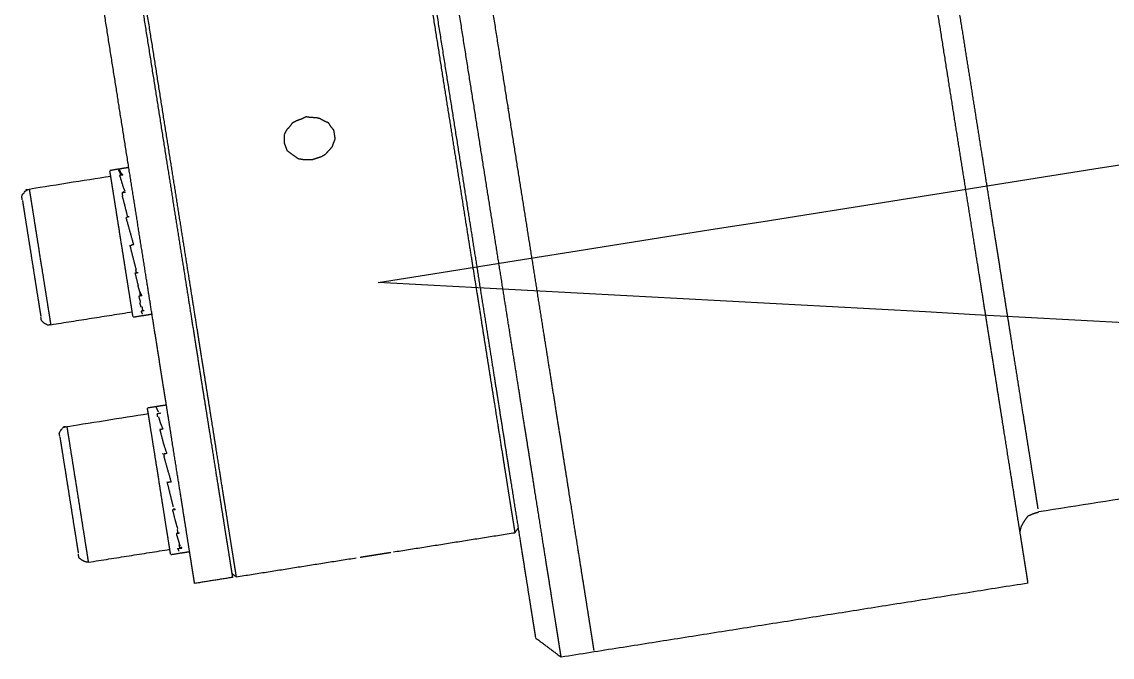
# Model space of a CAD drawing. Header units: inches. Extents: x 5516 to 5996, y -2506 to -2249.
# Drawn here: x 5667.57 to 5673.21, y -2477.62 to -2474.34 of the extents above; entities that cross this region are included whole.
import ezdxf

# ---------------------------------------------------------------- set-up
doc = ezdxf.new("R2010")
doc.units = ezdxf.units.IN
doc.header["$LTSCALE"] = 12
doc.header["$MEASUREMENT"] = 0
doc.layers.add('Make2D$Visible$Curves', color=18, linetype='Continuous', true_color=0x000000)
doc.layers.add('Make2D$Visible$DARK GREEN', color=98, linetype='Continuous', true_color=0x006300)

msp = doc.modelspace()

# ---------------------------------------------------------------- linework, layer by layer
at = {"layer": 'Make2D$Visible$Curves'}
for points in [[(5669.41138, -2475.68639), (5674.71821, -2474.84587), (5680.02505, -2474.00535), (5685.33188, -2473.16483)], [(5685.87226, -2476.57665), (5680.3853, -2476.2799), (5674.89834, -2475.98314), (5669.41138, -2475.68639)]]:
    msp.add_open_spline(points, degree=3, dxfattribs=at)
at = {"layer": 'Make2D$Visible$DARK GREEN'}
for points in [[(5672.82275, -2476.85614), (5672.81887, -2476.83168), (5672.815, -2476.80721), (5672.80854, -2476.76645), (5672.80208, -2476.72568), (5672.79305, -2476.6686), (5672.78401, -2476.61153), (5672.77303, -2476.54222), (5672.76141, -2476.46884), (5672.74849, -2476.3873), (5672.73364, -2476.29354), (5672.71814, -2476.19569), (5672.702, -2476.09377), (5672.68392, -2475.97962), (5672.66455, -2475.85731), (5672.64518, -2475.73501), (5672.62452, -2475.60455), (5672.60256, -2475.46594), (5672.57996, -2475.32325), (5672.55607, -2475.17241), (5672.53218, -2475.02157), (5672.50635, -2474.85849), (5672.48052, -2474.69542), (5672.45405, -2474.52827), (5672.42628, -2474.35297), (5672.39787, -2474.17359), (5672.36946, -2473.99421), (5672.33976, -2473.80667), (5672.3107, -2473.62322), (5672.27971, -2473.42753), (5672.24936, -2473.23592), (5672.21837, -2473.04023), (5672.18673, -2472.84047), (5672.15573, -2472.64478), (5672.12409, -2472.44501), (5672.09116, -2472.2371), (5672.05952, -2472.03733), (5672.02724, -2471.83349), (5671.99495, -2471.62965), (5671.96331, -2471.42988), (5671.93103, -2471.22604), (5671.89939, -2471.02628), (5671.8684, -2470.83059), (5671.83611, -2470.62675), (5671.80512, -2470.43106), (5671.77412, -2470.23538), (5671.74442, -2470.04784), (5671.71472, -2469.86031), (5671.68501, -2469.67277), (5671.6566, -2469.49339), (5671.62884, -2469.31809), (5671.60107, -2469.14279), (5671.5746, -2468.97564), (5671.54813, -2468.80849), (5671.5223, -2468.64541), (5671.49841, -2468.49457), (5671.47451, -2468.34373), (5671.45192, -2468.20104), (5671.42996, -2468.06243), (5671.4093, -2467.93197), (5671.38928, -2467.80559), (5671.37056, -2467.68736), (5671.35248, -2467.57321), (5671.33633, -2467.47129), (5671.32084, -2467.37345), (5671.30599, -2467.27968), (5671.29307, -2467.19814), (5671.28145, -2467.12476), (5671.27047, -2467.05545), (5671.26143, -2466.99838), (5671.25304, -2466.94538), (5671.24594, -2466.90053), (5671.23948, -2466.85977), (5671.23496, -2466.83123), (5671.23173, -2466.81084)], [(5672.77014, -2477.23641), (5672.76756, -2477.2201), (5672.76433, -2477.19972), (5672.76046, -2477.17526), (5672.75464, -2477.13856), (5672.74754, -2477.09372), (5672.73979, -2477.0448), (5672.73075, -2476.98772), (5672.71978, -2476.91842), (5672.70815, -2476.84503), (5672.69588, -2476.76757), (5672.68168, -2476.67788), (5672.66618, -2476.58004), (5672.65004, -2476.47812), (5672.63261, -2476.36804), (5672.61453, -2476.25389), (5672.59515, -2476.13159), (5672.57449, -2476.00113), (5672.55318, -2475.8666), (5672.53058, -2475.72391), (5672.50734, -2475.57714), (5672.48345, -2475.4263), (5672.45827, -2475.2673), (5672.43308, -2475.10831), (5672.40596, -2474.93708), (5672.37884, -2474.76585), (5672.35108, -2474.59055), (5672.32202, -2474.40709), (5672.29361, -2474.22771), (5672.26391, -2474.04018), (5672.23356, -2473.84857), (5672.20257, -2473.65288), (5672.17157, -2473.45719), (5672.13993, -2473.25743), (5672.10829, -2473.05766), (5672.07665, -2472.8579), (5672.04372, -2472.64998), (5672.01144, -2472.44614), (5671.97915, -2472.2423)], [(5669.55382, -2473.42046), (5669.58352, -2473.608), (5669.61323, -2473.79553), (5669.64228, -2473.97899), (5669.67134, -2474.16244), (5669.69911, -2474.33775), (5669.72622, -2474.50897), (5669.75334, -2474.6802), (5669.77982, -2474.84735), (5669.805, -2475.00635), (5669.83018, -2475.16534), (5669.85343, -2475.31211), (5669.87667, -2475.45887), (5669.89863, -2475.59749), (5669.92058, -2475.7361), (5669.9406, -2475.86248), (5669.95997, -2475.98478), (5669.9787, -2476.10301), (5669.99548, -2476.20901), (5670.01292, -2476.31908), (5670.02777, -2476.41285), (5670.04133, -2476.49846), (5670.05489, -2476.58408), (5670.06651, -2476.65746), (5670.07684, -2476.72269), (5670.08653, -2476.78384), (5670.09492, -2476.83684), (5670.10203, -2476.88168), (5670.10719, -2476.9143), (5670.11171, -2476.94284), (5670.11494, -2476.96322), (5670.11752, -2476.97953)], [(5669.57421, -2473.41723), (5669.60649, -2473.62107), (5669.63813, -2473.82084), (5669.66977, -2474.0206), (5669.70076, -2474.21629), (5669.73111, -2474.4079), (5669.76146, -2474.59951), (5669.79052, -2474.78297), (5669.81957, -2474.96643), (5669.84734, -2475.14173), (5669.87446, -2475.31296), (5669.90093, -2475.48011), (5669.92612, -2475.6391), (5669.95194, -2475.80217), (5669.97583, -2475.95302), (5669.99843, -2476.09571), (5670.02103, -2476.23839), (5670.0417, -2476.36885), (5670.06171, -2476.49523), (5670.08108, -2476.61754), (5670.09916, -2476.73169), (5670.11595, -2476.83769), (5670.13145, -2476.93553), (5670.1463, -2477.0293), (5670.15921, -2477.11084), (5670.17213, -2477.19237), (5670.18246, -2477.2576), (5670.19215, -2477.31875), (5670.20054, -2477.37175), (5670.20829, -2477.42067), (5670.21345, -2477.45329), (5670.21862, -2477.4859), (5670.2212, -2477.50221), (5670.22379, -2477.51852)], [(5670.35666, -2477.61867), (5670.35408, -2477.60236), (5670.35085, -2477.58197), (5670.34633, -2477.55344), (5670.34116, -2477.52082), (5670.33406, -2477.47598), (5670.32567, -2477.42298), (5670.31598, -2477.36183), (5670.3063, -2477.30067), (5670.29403, -2477.22321), (5670.28111, -2477.14168), (5670.26691, -2477.05199), (5670.25141, -2476.95414), (5670.23462, -2476.84815), (5670.21784, -2476.74215), (5670.19911, -2476.62392), (5670.17909, -2476.49754), (5670.15908, -2476.37116), (5670.13712, -2476.23255), (5670.11452, -2476.08986), (5670.09063, -2475.93901), (5670.06674, -2475.78817), (5670.0422, -2475.63325), (5670.01573, -2475.4661), (5669.98861, -2475.29488), (5669.96149, -2475.12365), (5669.93372, -2474.94835), (5669.90467, -2474.76489), (5669.87561, -2474.58143), (5669.84526, -2474.38982), (5669.81491, -2474.19821), (5669.78392, -2474.00252), (5669.75228, -2473.80276), (5669.72064, -2473.60299), (5669.68836, -2473.39915)], [(5670.52724, -2477.58747), (5670.52401, -2477.56709), (5670.52014, -2477.54262), (5670.51433, -2477.50593), (5670.50852, -2477.46924), (5670.50077, -2477.42032), (5670.49108, -2477.35917), (5670.4814, -2477.29801), (5670.46977, -2477.22463), (5670.45751, -2477.14717), (5670.4433, -2477.05748), (5670.4278, -2476.95964), (5670.41166, -2476.85772), (5670.39358, -2476.74357), (5670.37486, -2476.62534), (5670.35548, -2476.50303), (5670.33482, -2476.37258), (5670.31287, -2476.23396), (5670.29091, -2476.09535), (5670.26767, -2475.94859), (5670.24249, -2475.78959), (5670.2173, -2475.63059), (5670.19083, -2475.46344), (5670.16436, -2475.29629), (5670.13659, -2475.12099), (5670.10753, -2474.93753), (5670.07848, -2474.75408), (5670.04877, -2474.56654), (5670.01843, -2474.37493), (5669.98743, -2474.17924), (5669.95579, -2473.97948), (5669.92415, -2473.77972), (5669.89251, -2473.57995), (5669.85958, -2473.37203)], [(5668.6784, -2477.20746), (5668.67582, -2477.19116), (5668.67259, -2477.17077), (5668.66807, -2477.14223), (5668.66291, -2477.10962), (5668.6558, -2477.06477), (5668.64741, -2477.01177), (5668.63772, -2476.95062), (5668.62739, -2476.88539), (5668.61577, -2476.81201), (5668.60221, -2476.7264), (5668.58865, -2476.64078), (5668.5738, -2476.54702), (5668.55637, -2476.43694), (5668.53958, -2476.33095), (5668.52085, -2476.21272), (5668.50148, -2476.09041), (5668.48146, -2475.96403), (5668.45951, -2475.82542), (5668.43756, -2475.68681), (5668.41431, -2475.54004), (5668.39106, -2475.39328), (5668.36588, -2475.23428), (5668.3407, -2475.07528), (5668.31423, -2474.90813), (5668.28711, -2474.73691), (5668.25999, -2474.56568), (5668.23222, -2474.39038), (5668.20316, -2474.20692), (5668.17411, -2474.02346), (5668.14441, -2473.83593), (5668.1147, -2473.6484)], [(5668.13694, -2473.92069), (5668.16599, -2474.10415), (5668.1944, -2474.28353), (5668.22217, -2474.45884), (5668.25058, -2474.63822), (5668.27641, -2474.80129), (5668.30288, -2474.96844), (5668.32871, -2475.13151), (5668.35325, -2475.28643), (5668.37714, -2475.43727), (5668.40167, -2475.59219), (5668.42363, -2475.7308), (5668.44558, -2475.86942), (5668.46625, -2475.99987), (5668.48562, -2476.12218), (5668.50499, -2476.24448), (5668.52307, -2476.35863), (5668.53986, -2476.46463), (5668.55535, -2476.56248), (5668.5702, -2476.65624), (5668.58441, -2476.74593), (5668.59668, -2476.82339), (5668.6083, -2476.89678), (5668.61928, -2476.96608), (5668.62767, -2477.01908), (5668.63607, -2477.07208), (5668.64252, -2477.11285), (5668.64833, -2477.14954), (5668.65221, -2477.174), (5668.65544, -2477.19438), (5668.65802, -2477.21069)], [(5668.46233, -2477.24168), (5668.45975, -2477.22538), (5668.45652, -2477.20499), (5668.45265, -2477.18053), (5668.44684, -2477.14384), (5668.44038, -2477.10307), (5668.43198, -2477.05007), (5668.42359, -2476.99708), (5668.41261, -2476.92777), (5668.40099, -2476.85439), (5668.38872, -2476.77693), (5668.37452, -2476.68724), (5668.35966, -2476.59347), (5668.34417, -2476.49563), (5668.32738, -2476.38963), (5668.3093, -2476.27548), (5668.28993, -2476.15317), (5668.27056, -2476.03087), (5668.2499, -2475.90041), (5668.22794, -2475.7618), (5668.20599, -2475.62319), (5668.18145, -2475.46827), (5668.15756, -2475.31742), (5668.13302, -2475.16251), (5668.10719, -2474.99943), (5668.08072, -2474.83228), (5668.05489, -2474.66921), (5668.02648, -2474.48983), (5667.99872, -2474.31453), (5667.9703, -2474.13515), (5667.94125, -2473.95169)], [(5670.08364, -2474.78669), (5670.08429, -2474.79077)], [(5669.18222, -2474.90021), (5669.1861, -2474.92467), (5669.18932, -2474.94505), (5669.18032, -2474.96738), (5669.17475, -2474.98497), (5669.15695, -2475.00451), (5669.13915, -2475.02405), (5669.12006, -2475.03543), (5669.09624, -2475.04338), (5669.07243, -2475.05133), (5669.04732, -2475.05113), (5669.02221, -2475.05092), (5668.99646, -2475.04665), (5668.97757, -2475.03292), (5668.95868, -2475.0192), (5668.93979, -2475.00547), (5668.93248, -2474.98573), (5668.92518, -2474.966), (5668.92538, -2474.94089), (5668.92623, -2474.91986), (5668.93931, -2474.89689), (5668.95368, -2474.88208), (5668.9674, -2474.86319), (5668.99057, -2474.85116), (5669.01439, -2474.84321), (5669.03756, -2474.83118), (5669.06331, -2474.83546), (5669.08842, -2474.83566), (5669.11009, -2474.84059), (5669.13306, -2474.85367), (5669.15538, -2474.86267), (5669.16676, -2474.88176), (5669.18222, -2474.90021)], [(5668.0772, -2475.1003), (5668.0242, -2475.1087)], [(5668.08237, -2475.13292), (5668.07571, -2475.11725), (5668.06969, -2475.10567)], [(5668.07377, -2475.10502), (5668.08043, -2475.12069), (5668.09052, -2475.13162)], [(5668.08535, -2475.09901), (5668.0772, -2475.1003)], [(5668.12205, -2475.0932), (5668.08535, -2475.09901)], [(5667.57171, -2475.25977), (5667.56848, -2475.23938), (5667.57878, -2475.22521), (5667.59315, -2475.2104), (5667.60881, -2475.20374), (5668.02872, -2475.13723)], [(5668.14366, -2475.86291), (5668.14172, -2475.85068), (5668.13914, -2475.83437), (5668.13526, -2475.80991), (5668.12945, -2475.77322), (5668.12429, -2475.7406), (5668.11718, -2475.69576), (5668.10943, -2475.64684), (5668.10169, -2475.59791), (5668.09329, -2475.54492), (5668.0849, -2475.49192), (5668.07586, -2475.43484), (5668.06746, -2475.38184), (5668.05972, -2475.33292), (5668.05197, -2475.284), (5668.04486, -2475.23915), (5668.03905, -2475.20246), (5668.03453, -2475.17393), (5668.02937, -2475.14131), (5668.02678, -2475.125), (5668.02485, -2475.11277)], [(5667.71987, -2475.90495), (5667.71729, -2475.88865), (5667.71406, -2475.86826), (5667.71018, -2475.8438), (5667.70502, -2475.81119), (5667.69856, -2475.77042), (5667.69275, -2475.73373), (5667.685, -2475.68481), (5667.67725, -2475.63588), (5667.66886, -2475.58289), (5667.65982, -2475.52581), (5667.65207, -2475.47689), (5667.64432, -2475.42797), (5667.63657, -2475.37904), (5667.63012, -2475.33828), (5667.62366, -2475.29751), (5667.61914, -2475.26897), (5667.61462, -2475.24043), (5667.61139, -2475.22005), (5667.60945, -2475.20782)], [(5668.10473, -2475.22132), (5668.08842, -2475.2239)], [(5668.091, -2475.24021), (5668.08842, -2475.2239)], [(5668.09657, -2475.22261), (5668.09498, -2475.2171)], [(5667.57236, -2475.26384), (5667.57429, -2475.27607), (5667.57752, -2475.29646), (5667.58204, -2475.325), (5667.58721, -2475.35761), (5667.59367, -2475.39838), (5667.60077, -2475.44322), (5667.60852, -2475.49214), (5667.61627, -2475.54107), (5667.62401, -2475.58999), (5667.63176, -2475.63891), (5667.63951, -2475.68783), (5667.64597, -2475.7286), (5667.65243, -2475.76937), (5667.65759, -2475.80198), (5667.66147, -2475.82644), (5667.66469, -2475.84683), (5667.66728, -2475.86314)], [(5668.10843, -2475.35028), (5668.10944, -2475.35426)], [(5668.14734, -2475.49039), (5668.10908, -2475.35436)], [(5668.12474, -2475.3477), (5668.11231, -2475.34967)], [(5668.11659, -2475.34899), (5668.11486, -2475.34165)], [(5668.12696, -2475.49361), (5668.15985, -2475.62214)], [(5668.13576, -2475.4964), (5668.13168, -2475.49705)], [(5668.13511, -2475.49232), (5668.14734, -2475.49039)], [(5668.15363, -2475.63566), (5668.17013, -2475.70397)], [(5668.17059, -2475.63715), (5668.15428, -2475.63973)], [(5668.16179, -2475.63437), (5668.15874, -2475.62232)], [(5668.16869, -2475.70432), (5668.17728, -2475.73221), (5668.18931, -2475.75538), (5668.17301, -2475.75796), (5668.18225, -2475.78993)], [(5668.17793, -2475.73629), (5668.18116, -2475.75667)], [(5667.71987, -2475.90495), (5668.13978, -2475.83845)], [(5668.20158, -2475.83284), (5668.18527, -2475.83542), (5668.19193, -2475.85108)], [(5668.18921, -2475.81078), (5668.1902, -2475.81375)], [(5668.1902, -2475.81375), (5668.19343, -2475.83413)], [(5667.71987, -2475.90495), (5667.70356, -2475.90754), (5667.68532, -2475.89789), (5667.67051, -2475.88352), (5667.66792, -2475.86721)], [(5668.1973, -2475.85859), (5668.1443, -2475.86699)], [(5668.24215, -2475.85149), (5668.1973, -2475.85859)], [(5677.72975, -2476.09566), (5672.82533, -2476.87244)], [(5668.27156, -2476.32743), (5668.21856, -2476.33582)], [(5668.33801, -2477.09003), (5668.33543, -2477.07372), (5668.33349, -2477.06149), (5668.32897, -2477.03296), (5668.32381, -2477.00034), (5668.318, -2476.96365), (5668.31089, -2476.91881), (5668.30315, -2476.86988), (5668.2954, -2476.82096), (5668.287, -2476.76796), (5668.27861, -2476.71496), (5668.26957, -2476.65789), (5668.26118, -2476.60489), (5668.25343, -2476.55597), (5668.24568, -2476.50705), (5668.23858, -2476.4622), (5668.23276, -2476.42551), (5668.22824, -2476.39697), (5668.22437, -2476.37251), (5668.22114, -2476.35213), (5668.21856, -2476.33582)], [(5668.27608, -2476.35596), (5668.27006, -2476.34438), (5668.2634, -2476.32872)], [(5668.27971, -2476.32613), (5668.26716, -2476.32812)], [(5668.3164, -2476.32032), (5668.27971, -2476.32613)], [(5667.76542, -2476.48281), (5667.7622, -2476.46243), (5667.77249, -2476.44826), (5667.78686, -2476.43345), (5667.80317, -2476.43087), (5668.22308, -2476.36436)], [(5668.28552, -2476.36283), (5668.26922, -2476.36541)], [(5668.2718, -2476.38172), (5668.26922, -2476.36541)], [(5667.91358, -2477.128), (5667.911, -2477.11169), (5667.90906, -2477.09946), (5667.9039, -2477.06685), (5667.89938, -2477.03831), (5667.89356, -2477.00162), (5667.88646, -2476.95678), (5667.87871, -2476.90785), (5667.87097, -2476.85893), (5667.86257, -2476.80593), (5667.85482, -2476.75701), (5667.84578, -2476.69994), (5667.83803, -2476.65101), (5667.83029, -2476.60209), (5667.82383, -2476.56132), (5667.81802, -2476.52463), (5667.81285, -2476.49202), (5667.80898, -2476.46756), (5667.80575, -2476.44717), (5667.80317, -2476.43087)], [(5668.28213, -2476.44694), (5668.29266, -2476.48707), (5668.3032, -2476.52719), (5668.31845, -2476.57074)], [(5667.76607, -2476.48689), (5667.76801, -2476.49912), (5667.77188, -2476.52358), (5667.77576, -2476.54804), (5667.78092, -2476.58066), (5667.78738, -2476.62142), (5667.79448, -2476.66627), (5667.80223, -2476.71519), (5667.80998, -2476.76411), (5667.81773, -2476.81304), (5667.82547, -2476.86196), (5667.83322, -2476.91088), (5667.83968, -2476.95165), (5667.84614, -2476.99242), (5667.8513, -2477.02503), (5667.85647, -2477.05765), (5667.85905, -2477.07395), (5667.86099, -2477.08618)], [(5668.29848, -2476.57422), (5668.29742, -2476.5699)], [(5668.3417, -2476.71751), (5668.30408, -2476.58556)], [(5668.3417, -2476.71751), (5668.32539, -2476.72009)], [(5668.35489, -2476.85357), (5668.3555, -2476.85741)], [(5672.72882, -2476.97549), (5672.73653, -2476.94502), (5672.75304, -2476.91733), (5672.77019, -2476.89371), (5672.79744, -2476.88104), (5672.82533, -2476.87244)], [(5668.37229, -2476.96341), (5668.37487, -2476.97972)], [(5670.13468, -2476.95592), (5670.11752, -2476.97953)], [(5668.38367, -2476.9825), (5668.36736, -2476.98509), (5668.37596, -2477.01298), (5668.38456, -2477.04087)], [(5669.48969, -2477.07897), (5670.11752, -2476.97953)], [(5667.91423, -2477.13208), (5668.33414, -2477.06557)], [(5668.38157, -2477.07478), (5668.37491, -2477.05911)], [(5668.38714, -2477.05718), (5668.38186, -2477.0429)], [(5668.38491, -2477.04309), (5668.38573, -2477.04829)], [(5668.4365, -2477.07861), (5668.39166, -2477.08571)], [(5669.31846, -2477.10609), (5669.3307, -2477.10415), (5669.34293, -2477.10221), (5669.35923, -2477.09963), (5669.37962, -2477.0964), (5669.39592, -2477.09382), (5669.41631, -2477.09059), (5669.43262, -2477.08801), (5669.453, -2477.08478), (5669.46523, -2477.08284), (5669.47746, -2477.0809)], [(5667.91423, -2477.13208), (5667.89727, -2477.13058), (5667.87903, -2477.12094), (5667.86486, -2477.11064), (5667.86163, -2477.09026)], [(5668.39166, -2477.08571), (5668.33866, -2477.09411)], [(5668.6784, -2477.20746), (5669.29808, -2477.10932)], [(5668.65479, -2477.19031), (5668.6784, -2477.20746)], [(5668.65802, -2477.21069), (5668.46233, -2477.24168)], [(5672.77079, -2477.24048), (5670.35731, -2477.62274)], [(5670.22443, -2477.52259), (5670.35731, -2477.62274)]]:
    msp.add_open_spline(points, degree=1, dxfattribs=at)
for points, knots in [([(5668.09052, -2475.13162), (5668.07421, -2475.13421), (5668.08216, -2475.15802), (5668.09141, -2475.18999), (5668.10247, -2475.216)], [0, 0, 1, 2, 3, 3.8303778, 3.8303778]), ([(5668.11594, -2475.34491), (5668.10476, -2475.30071), (5668.09358, -2475.25651), (5668.08938, -2475.24117)], [14, 14, 15, 16, 16.4255827, 16.4255827]), ([(5668.1864, -2475.81515), (5668.18612, -2475.81439), (5668.17915, -2475.79178)], [5.96153846, 5.96153846, 6, 6.81073512, 6.81073512]), ([(5668.27563, -2476.3805), (5668.27587, -2476.38107), (5668.28512, -2476.41304), (5668.29844, -2476.44436), (5668.28213, -2476.44694)], [6.9638645, 6.9638645, 7, 8, 9, 10, 10]), ([(5668.31845, -2476.57074), (5668.30215, -2476.57333), (5668.30508, -2476.58531)], [0, 0, 1, 1.2482759, 1.2482759]), ([(5668.35248, -2476.84546), (5668.34432, -2476.81321), (5668.33249, -2476.76494), (5668.32067, -2476.71666)], [14.2704918, 14.2704918, 15, 16, 17, 17]), ([(5668.3643, -2476.8602), (5668.34799, -2476.86278), (5668.35917, -2476.90698), (5668.36906, -2476.94303), (5668.37481, -2476.95856)], [8, 8, 9, 10, 11, 11.3935511, 11.3935511]), ([(5668.39151, -2477.05253), (5668.39594, -2477.05996), (5668.37963, -2477.06255)], [15.6108249, 15.6108249, 16, 17, 17])]:
    msp.add_open_spline(points, degree=1, knots=knots, dxfattribs=at)

doc.saveas('drawing.dxf')
